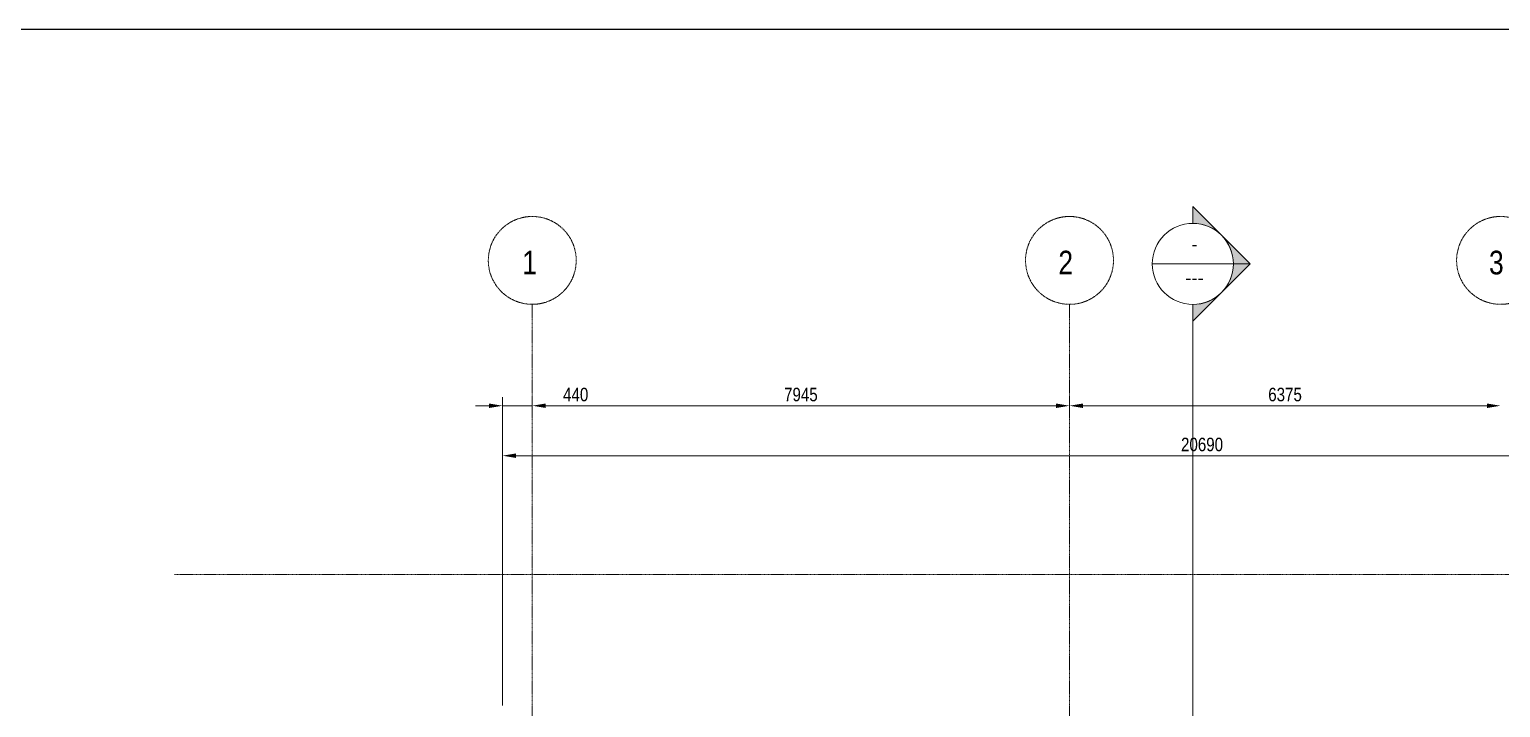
# Model space of a CAD drawing. Header units: millimetres. Extents: x -31954 to 493870, y 99509 to 604061.
# Drawn here: x 328994 to 350750, y 131149 to 141187 of the extents above; entities that cross this region are included whole.
import ezdxf

# ---------------------------------------------------------------- set-up
doc = ezdxf.new("R2010")
doc.units = ezdxf.units.MM
doc.header["$LTSCALE"] = 10
doc.linetypes.add('Center', pattern=[2, 1.25, -0.25, 0.25, -0.25])
for name, color, linetype, lineweight in [('A-ANNOTATIONS', 1, 'Continuous', 9), ('A-FLOR-LEVL', 6, 'Continuous', 9), ('S-GRID', 6, 'Center', 9)]:
    doc.layers.add(name, color=color, linetype=linetype, lineweight=lineweight)
doc.styles.add('001 Title Text', font='arial.ttf', dxfattribs={"width": 0.8, "height": 3.5})
doc.styles.add('Dimension Text', font='arial.ttf', dxfattribs={"width": 0.8})
doc.styles.get("Standard").update_dxf_attribs({"font": 'arial.ttf', "width": 0.8})

msp = doc.modelspace()

# ---------------------------------------------------------------- hatches: boundary and pattern name
at = {"layer": 'A-ANNOTATIONS'}
h = msp.add_hatch(color=256, dxfattribs=at)
edge = h.paths.add_edge_path(flags=0)
edge.add_line((346199, 138564.2), (346623.3, 138140))
edge.add_arc((346199, 137715.7), 600, 45, 90)
edge.add_line((346199, 138315.7), (346199, 138564.2))
h = msp.add_hatch(color=256, dxfattribs=at)
edge = h.paths.add_edge_path(flags=0)
edge.add_line((347047.6, 137715.7), (346799, 137715.7))
edge.add_arc((346199, 137715.7), 600, 360, 405)
edge.add_line((346623.3, 138140), (347047.6, 137715.7))
h = msp.add_hatch(color=256, dxfattribs=at)
edge = h.paths.add_edge_path(flags=0)
edge.add_line((347047.6, 137715.7), (346623.3, 137291.4))
edge.add_arc((346199, 137715.7), 600, 315, 360)
edge.add_line((346799, 137715.7), (347047.6, 137715.7))
h = msp.add_hatch(color=256, dxfattribs=at)
edge = h.paths.add_edge_path(flags=0)
edge.add_line((346199, 136867.2), (346199, 137115.7))
edge.add_arc((346199, 137715.7), 600, 270, 315)
edge.add_line((346623.3, 137291.4), (346199, 136867.2))

# ---------------------------------------------------------------- linework, layer by layer
at = {"layer": 'A-ANNOTATIONS', "lineweight": 18}
for p, q in [((347047.6, 137715.7), (346199, 138564.2)), ((346199, 138315.7), (346199, 138564.2)), ((346199, 138564.2), (346199, 138315.7)), ((346623.3, 138140), (346199, 138564.2)), ((347047.6, 137715.7), (346623.3, 138140)), ((345599, 137715.7), (346799, 137715.7)), ((347047.6, 137715.7), (346199, 136867.2)), ((346623.3, 137291.4), (347047.6, 137715.7)), ((346799, 137715.7), (347047.6, 137715.7)), ((347047.6, 137715.7), (346799, 137715.7)), ((346199, 136867.2), (346623.3, 137291.4)), ((346199, 137115.7), (346199, 136867.2)), ((346199, 137115.7), (346199, 136867.2))]:
    msp.add_line(p, q, dxfattribs=at)
at = {"layer": 'A-ANNOTATIONS'}
for p, q in [((346199, 137115.7), (346199, 118348.8)), ((335790, 135617), (335590, 135617)), ((335990, 131180.5), (335990, 135742)), ((335990, 135617), (336430, 135617)), ((336430, 135467.4), (336430, 135742)), ((336430, 135467.4), (336430, 135742)), ((336630, 135617), (337314.4, 135617)), ((336630, 135617), (344175, 135617)), ((344375, 135467.4), (344375, 135742)), ((344375, 135467.4), (344375, 135742)), ((344575, 135617), (350550, 135617)), ((335990, 131180.5), (335990, 135002.9)), ((336190, 134877.9), (356480, 134877.9))]:
    msp.add_line(p, q, dxfattribs=at)
at = {"layer": 'A-ANNOTATIONS', "lineweight": 18}
for start, end in [(90, 270), (270, 90), (45, 90), (0, 45), (315, 0), (270, 315)]:
    msp.add_arc((346199, 137715.7), 600, start, end, dxfattribs=at)
at = {"layer": 'A-ANNOTATIONS'}
for points in [[(335790, 135650.4), (335790, 135583.7), (335990, 135617)], [(336630, 135650.4), (336630, 135583.7), (336430, 135617)], [(336630, 135650.4), (336630, 135583.7), (336430, 135617)], [(344175, 135650.4), (344175, 135583.7), (344375, 135617)], [(344575, 135650.4), (344575, 135583.7), (344375, 135617)], [(350550, 135650.4), (350550, 135583.7), (350750, 135617)], [(336190, 134911.2), (336190, 134844.5), (335990, 134877.9)]]:
    msp.add_solid(points, dxfattribs=at)
at = {"layer": 'A-FLOR-LEVL', "linetype": 'Center'}
msp.add_line((331137.8, 133118), (369016.9, 133118), dxfattribs=at)
at = {"layer": 'Defpoints'}
msp.add_lwpolyline([(109289.5, 109446.5), (439620.4, 109446.5), (439620.4, 141187.1), (109289.5, 141187.1)], close=True, dxfattribs=at)
at = {"layer": 'S-GRID'}
for p, q in [((336430, 118568), (336430, 137118)), ((344375, 118568), (344375, 137118))]:
    msp.add_line(p, q, dxfattribs=at)
for centre in [(336430, 137768), (344375, 137768), (350750, 137768)]:
    msp.add_circle(centre, 650, dxfattribs=at)

# ---------------------------------------------------------------- texts
at = {"layer": 'A-ANNOTATIONS'}
for s, height, p in [('-', 196.7, (346178, 137909.8)), ('---', 196.71, (346086.4, 137410.9))]:
    msp.add_text(s, height=height, dxfattribs=at).set_placement(p)
at = {"layer": 'A-ANNOTATIONS', "char_height": 200, "attachment_point": 5, "style": 'Dimension Text'}
for s, insert in [('440', (337072.2, 135781.6)), ('7945', (340402.5, 135781.6)), ('6375', (347562.5, 135781.7)), ('20690', (346335, 135042.5))]:
    msp.add_mtext(s, dxfattribs=dict(at, insert=insert))
at = {"layer": 'S-GRID', "style": '001 Title Text', "width": 0.8}
for s, p in [('1', (336281.1, 137561.2)), ('2', (344210.2, 137561.2)), ('3', (350579, 137561.2))]:
    msp.add_text(s, height=350, dxfattribs=at).set_placement(p)

doc.saveas('drawing.dxf')
